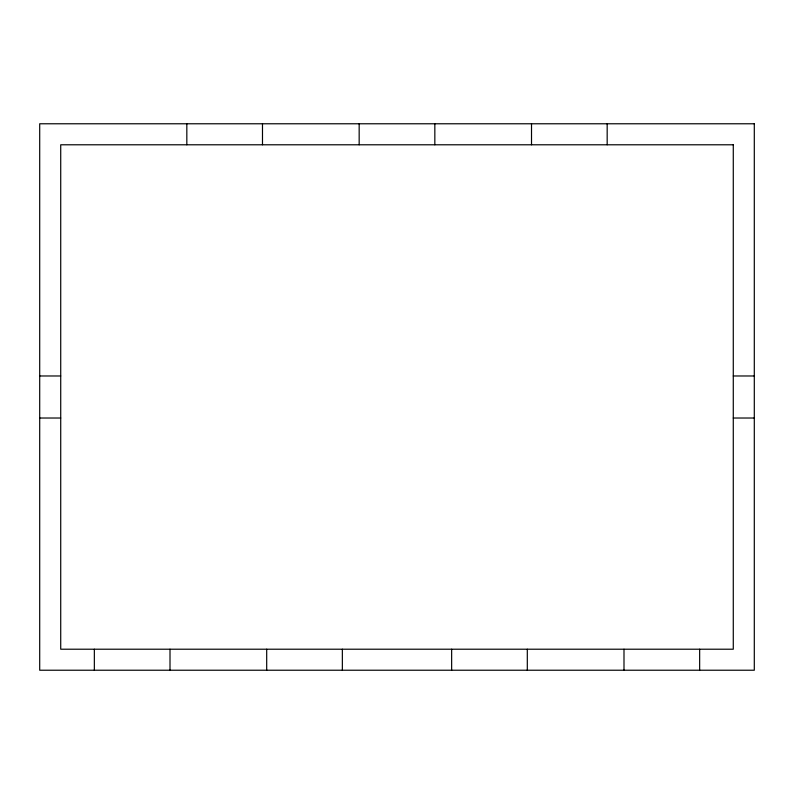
<?xml version="1.0" encoding="UTF-8"?>
<svg xmlns="http://www.w3.org/2000/svg" width="794" height="794" viewBox="0 0 794 794"><rect width="100%" height="100%" fill="white"/><g stroke="black" fill="none" stroke-linecap="round" stroke-linejoin="round"><path stroke-width="1.19" d="M39.7 375.979L60.721 375.979M733.279 375.979L754.3 375.979M39.7 418.021L60.721 418.021M733.279 418.021L754.3 418.021M699.653 649.214L699.653 670.225M623.995 649.214L623.995 670.225M607.172 123.775L607.172 144.786M531.514 123.775L531.514 144.786M527.305 649.214L527.305 670.225M451.647 649.214L451.647 670.225M434.834 123.775L434.834 144.786M359.166 123.775L359.166 144.786M342.353 649.214L342.353 670.225M266.695 649.214L266.695 670.225M262.486 123.775L262.486 144.786M186.828 123.775L186.828 144.786M170.005 649.214L170.005 670.225M94.347 649.214L94.347 670.225M754.3 123.775L39.7 123.775L39.7 670.225L754.3 670.225L754.3 123.775M733.279 144.786L60.721 144.786L60.721 649.214L733.279 649.214L733.279 144.786"/></g></svg>
